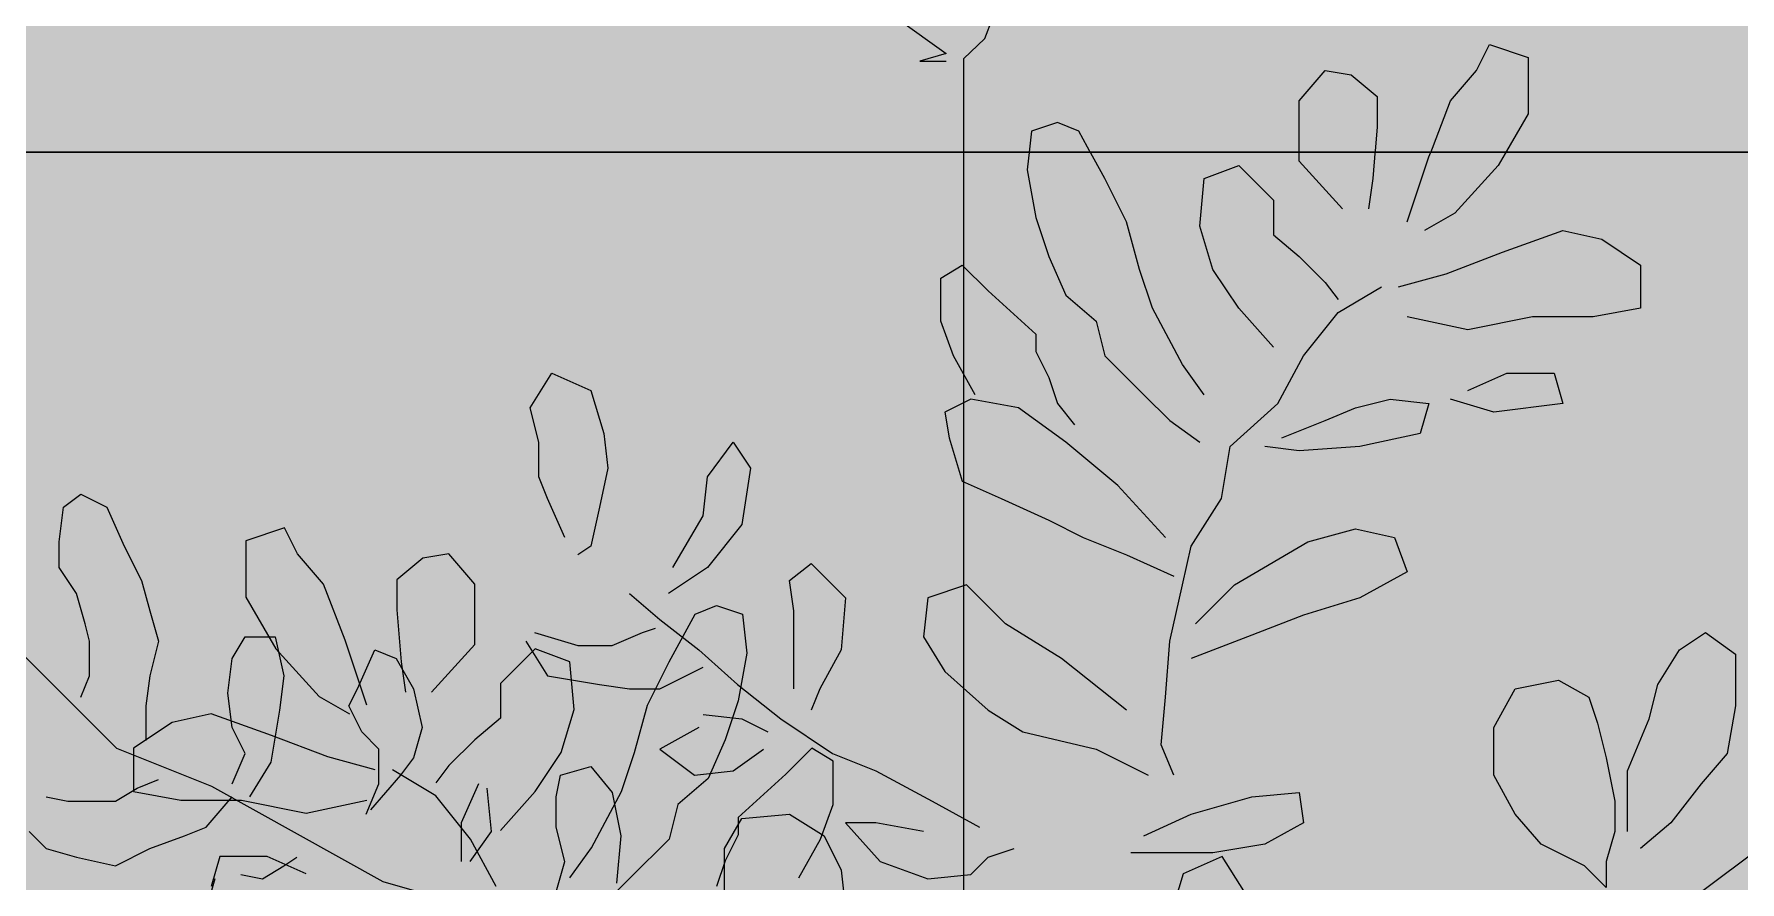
# Model space of a CAD drawing. Header units: centimetres. Extents: x -4381 to 5639, y -3920 to 4826.
# Drawn here: x 56.076 to 56.597, y 7.095 to 7.354 of the extents above; entities that cross this region are included whole.
import ezdxf
from ezdxf.xclip import XClip

# ---------------------------------------------------------------- set-up
doc = ezdxf.new("R2010")
doc.units = ezdxf.units.CM
doc.header["$MEASUREMENT"] = 0
doc.header["$XCLIPFRAME"] = 0
doc.set_wipeout_variables(frame=1)
doc.linetypes.add('Wipeout_Contour', pattern=[100, 0, -100])
for name, color, linetype, lineweight in [('00-TREES_Pen_No__1', 7, 'Continuous', 5), ('0_Pen_No__1', 7, 'Continuous', 5), ('0_Pen_No__15', 214, 'Continuous', 5), ('0_Pen_No__2', 8, 'Continuous', 5), ('Dalles_Pen_No__7', 7, 'Continuous', 5)]:
    doc.layers.add(name, color=color, linetype=linetype, lineweight=lineweight)
for name, color, linetype, lineweight, true_color in [('00-TREES_Pen_No__185', 7, 'Continuous', 5, 0xbce39b), ('Dalles_Pen_No__178', 7, 'Continuous', 5, 0xbda888), ('MURS CLOTURE_Pen_No__184', 7, 'Continuous', 5, 0xc5d295), ('MURS CLOTURE_Pen_No__185', 7, 'Continuous', 5, 0xbce39b), ('Structural - Bearing_Pen_No__102', 7, 'Continuous', 5, 0xcccccc)]:
    doc.layers.add(name, color=color, linetype=linetype, lineweight=lineweight, true_color=true_color)
for name, color, linetype in [('Dalles', 7, 'Continuous'), ('Drawing & Figure', 7, 'Continuous'), ('Structural - Bearing', 7, 'Continuous')]:
    doc.layers.add(name, color=color, linetype=linetype)

# ---------------------------------------------------------------- blocks, each defined once
blk = doc.blocks.new('Drawing_10_10', base_point=(-363.09186, 10.61787))
at = {"color": 254, "linetype": 'Wipeout_Contour', "lineweight": 0, "ltscale": 474.842881}
blk.add_wipeout([(60.66688, 9.61787), (60.66688, 7.31787), (61.66688, 7.31787), (61.66688, 10.31787), (55.8299, 10.31787), (55.8299, 7.31787), (56.66688, 7.31787), (56.66688, 9.61787)], dxfattribs=at).dxf.layer = 'Structural - Bearing'
at = {"layer": 'Structural - Bearing_Pen_No__102', "linetype": 'Continuous', "ltscale": 10}
blk.add_hatch(color=256, dxfattribs=at).paths.add_polyline_path([(60.66688, 9.61787), (60.66688, 7.31787), (61.66688, 7.31787), (61.66688, 10.31787), (55.8299, 10.31787), (55.8299, 7.31787), (56.66688, 7.31787), (56.66688, 9.61787)])
at = {"layer": '0_Pen_No__1', "linetype": 'Continuous', "ltscale": 10}
for p, q in [((56.51633, 7.3428), (56.52028, 7.35072)), ((56.52028, 7.35072), (56.53215, 7.34676)), ((56.46225, 7.33356), (56.47016, 7.3428)), ((56.47016, 7.3428), (56.47808, 7.34148)), ((56.50841, 7.33356), (56.51633, 7.3428)), ((56.53215, 7.34676), (56.53215, 7.3296)), ((56.47808, 7.34148), (56.48599, 7.33488)), ((56.48599, 7.33488), (56.48599, 7.32564)), ((56.38839, 7.32696), (56.38047, 7.32432)), ((56.39498, 7.32432), (56.38839, 7.32696))]:
    blk.add_line(p, q, dxfattribs=at)
at = {"layer": '0_Pen_No__15', "linetype": 'Continuous', "ltscale": 10, "flags": 128}
for points in [[(56.35979, 7.34633), (56.36621, 7.35253), (56.3686, 7.35869)], [(56.33977, 7.35848), (56.35446, 7.34797), (56.34642, 7.34567), (56.35444, 7.34562)]]:
    blk.add_lwpolyline(points, dxfattribs=at)
at = {"color": 254, "linetype": 'Wipeout_Contour', "lineweight": 0, "ltscale": 226.723849}
blk.add_wipeout([(56.66688, 7.31787), (55.8299, 7.31787), (55.8299, 6.28702), (56.2747, 6.28702)], dxfattribs=at).dxf.layer = 'Dalles'
at = {"layer": 'Dalles_Pen_No__178', "linetype": 'Continuous', "ltscale": 10}
blk.add_hatch(color=256, dxfattribs=at).paths.add_polyline_path([(56.66688, 7.31787), (55.8299, 7.31787), (55.8299, 6.28702), (56.2747, 6.28702)])
at = {"layer": '0_Pen_No__1', "linetype": 'Continuous', "ltscale": 10}
for p, q in [((56.22747, 7.23986), (56.23407, 7.25041)), ((56.23407, 7.25041), (56.24594, 7.24514)), ((56.24594, 7.24514), (56.2499, 7.23194)), ((56.23011, 7.2293), (56.22747, 7.23986)), ((56.23011, 7.21874), (56.23011, 7.2293)), ((56.2499, 7.23194), (56.25121, 7.22138)), ((56.23275, 7.21214), (56.23011, 7.21874)), ((56.25121, 7.22138), (56.24858, 7.2095)), ((56.08502, 7.2095), (56.0903, 7.21346)), ((56.0903, 7.21346), (56.09821, 7.2095)), ((56.23803, 7.20026), (56.23275, 7.21214)), ((56.08371, 7.19894), (56.08502, 7.2095)), ((56.09821, 7.2095), (56.10349, 7.19762)), ((56.24858, 7.2095), (56.24594, 7.19762)), ((56.1525, 7.20317), (56.14063, 7.19922)), ((56.15645, 7.19526), (56.1525, 7.20317)), ((56.08371, 7.19102), (56.08371, 7.19894)), ((56.10349, 7.19762), (56.10877, 7.18706)), ((56.14063, 7.19922), (56.14063, 7.18206)), ((56.24594, 7.19762), (56.24198, 7.19498)), ((56.16437, 7.18602), (56.15645, 7.19526)), ((56.1947, 7.19394), (56.18679, 7.18734)), ((56.20262, 7.19526), (56.1947, 7.19394)), ((56.21053, 7.18602), (56.20262, 7.19526)), ((56.08898, 7.1831), (56.08371, 7.19102)), ((56.10877, 7.18706), (56.1114, 7.17782)), ((56.17096, 7.16886), (56.16437, 7.18602)), ((56.18679, 7.18734), (56.18679, 7.1781)), ((56.21053, 7.16754), (56.21053, 7.18602)), ((56.09162, 7.17387), (56.08898, 7.1831)), ((56.14063, 7.18206), (56.14986, 7.16622)), ((56.25781, 7.1831), (56.26704, 7.17519)), ((56.0605, 7.17659), (56.10116, 7.1359)), ((56.1114, 7.17782), (56.11404, 7.16859)), ((56.18679, 7.1781), (56.18811, 7.16226)), ((56.09294, 7.16859), (56.09162, 7.17387)), ((56.22879, 7.17123), (56.24198, 7.16727)), ((56.25253, 7.16727), (56.26177, 7.17123)), ((56.26177, 7.17123), (56.26572, 7.17255)), ((56.09294, 7.15803), (56.09294, 7.16859)), ((56.11404, 7.16859), (56.1114, 7.15803)), ((56.13646, 7.16331), (56.14042, 7.16991)), ((56.14042, 7.16991), (56.14965, 7.16991)), ((56.14965, 7.16991), (56.15229, 7.15803)), ((56.14986, 7.16622), (56.16305, 7.1517)), ((56.17756, 7.14906), (56.17096, 7.16886)), ((56.17471, 7.15407), (56.17999, 7.16595)), ((56.17999, 7.16595), (56.18658, 7.16331)), ((56.19734, 7.15302), (56.21053, 7.16754)), ((56.229, 7.16622), (56.21844, 7.15566)), ((56.22615, 7.16859), (56.23275, 7.15803)), ((56.23955, 7.16226), (56.229, 7.16622)), ((56.24198, 7.16727), (56.25253, 7.16727)), ((56.13515, 7.15275), (56.13646, 7.16331)), ((56.18658, 7.16331), (56.19186, 7.15407)), ((56.18811, 7.16226), (56.18943, 7.15302)), ((56.24087, 7.14774), (56.23955, 7.16226)), ((56.26329, 7.14906), (56.26988, 7.16226)), ((56.0903, 7.15143), (56.09294, 7.15803)), ((56.1114, 7.15803), (56.11009, 7.14879)), ((56.15229, 7.15803), (56.15097, 7.14747)), ((56.21844, 7.15566), (56.21844, 7.1451)), ((56.23275, 7.15803), (56.24858, 7.15539)), ((56.24858, 7.15539), (56.25781, 7.15407)), ((56.13646, 7.14219), (56.13515, 7.15275)), ((56.16305, 7.1517), (56.17228, 7.14642)), ((56.17208, 7.14879), (56.17471, 7.15407)), ((56.19186, 7.15407), (56.1945, 7.14219)), ((56.25781, 7.15407), (56.26704, 7.15407)), ((56.11009, 7.14879), (56.11009, 7.13823)), ((56.13007, 7.14642), (56.1182, 7.14378)), ((56.14854, 7.13982), (56.13007, 7.14642)), ((56.15097, 7.14747), (56.14834, 7.13163)), ((56.17603, 7.14087), (56.17208, 7.14879)), ((56.21844, 7.1451), (56.21053, 7.1385)), ((56.23691, 7.13454), (56.24087, 7.14774)), ((56.25933, 7.13454), (56.26329, 7.14906)), ((56.1182, 7.14378), (56.10633, 7.13586)), ((56.14042, 7.13427), (56.13646, 7.14219)), ((56.16569, 7.13323), (56.14854, 7.13982)), ((56.18131, 7.13559), (56.17603, 7.14087)), ((56.1945, 7.14219), (56.19186, 7.13295)), ((56.10116, 7.1359), (56.1302, 7.12427)), ((56.10633, 7.13586), (56.10633, 7.12267)), ((56.13646, 7.12503), (56.14042, 7.13427)), ((56.18131, 7.12503), (56.18131, 7.13559)), ((56.21053, 7.1385), (56.20262, 7.13059)), ((56.229, 7.12267), (56.23691, 7.13454)), ((56.25538, 7.12267), (56.25933, 7.13454)), ((56.14834, 7.13163), (56.14174, 7.12107)), ((56.18019, 7.12927), (56.16569, 7.13323)), ((56.19866, 7.12135), (56.18547, 7.12927)), ((56.19186, 7.13295), (56.1879, 7.12767)), ((56.20262, 7.13059), (56.19866, 7.12531)), ((56.23671, 7.12767), (56.24594, 7.13031)), ((56.24594, 7.13031), (56.25253, 7.12239)), ((56.10085, 7.11975), (56.10745, 7.12371)), ((56.10745, 7.12371), (56.11404, 7.12635)), ((56.1302, 7.12427), (56.18249, 7.09521)), ((56.17735, 7.11579), (56.18131, 7.12503)), ((56.1879, 7.12767), (56.17867, 7.11711)), ((56.21165, 7.12503), (56.20637, 7.11315)), ((56.21428, 7.12371), (56.2156, 7.11051)), ((56.23539, 7.12107), (56.23671, 7.12767)), ((56.07975, 7.12107), (56.08634, 7.11975)), ((56.08634, 7.11975), (56.09426, 7.11975)), ((56.09426, 7.11975), (56.10085, 7.11975)), ((56.10633, 7.12267), (56.12084, 7.12003)), ((56.12084, 7.12003), (56.13931, 7.12003)), ((56.12855, 7.11183), (56.13646, 7.12107)), ((56.13931, 7.12003), (56.15909, 7.11607)), ((56.15909, 7.11607), (56.17756, 7.12003)), ((56.20921, 7.10815), (56.19866, 7.12135)), ((56.21844, 7.11079), (56.229, 7.12267)), ((56.23539, 7.11183), (56.23539, 7.12107)), ((56.24614, 7.10551), (56.25538, 7.12267)), ((56.25253, 7.12239), (56.25517, 7.10919)), ((56.20637, 7.11315), (56.20637, 7.10128)), ((56.07447, 7.11051), (56.07975, 7.10524)), ((56.1114, 7.10524), (56.12196, 7.10919)), ((56.12196, 7.10919), (56.12855, 7.11183)), ((56.2156, 7.11051), (56.20901, 7.10128)), ((56.21713, 7.09363), (56.20921, 7.10815)), ((56.23803, 7.10128), (56.23539, 7.11183)), ((56.25517, 7.10919), (56.25385, 7.09468)), ((56.26988, 7.10815), (56.25801, 7.09627)), ((56.07975, 7.10524), (56.08898, 7.1026)), ((56.10085, 7.09996), (56.1114, 7.10524)), ((56.13271, 7.10287), (56.13007, 7.09363)), ((56.14722, 7.10287), (56.13271, 7.10287)), ((56.15909, 7.09759), (56.14722, 7.10287)), ((56.23955, 7.09627), (56.24614, 7.10551)), ((56.08898, 7.1026), (56.10085, 7.09996)), ((56.1457, 7.096), (56.15229, 7.09996)), ((56.15229, 7.09996), (56.15625, 7.1026)), ((56.23539, 7.09204), (56.23803, 7.10128)), ((56.13119, 7.096), (56.12855, 7.08676)), ((56.1391, 7.09732), (56.1457, 7.096)), ((56.18249, 7.09521), (56.22315, 7.08358)), ((56.25801, 7.09627), (56.2501, 7.08835))]:
    blk.add_line(p, q, dxfattribs=at)
at = {"color": 254, "linetype": 'Wipeout_Contour', "lineweight": 0, "ltscale": 170.221577}
blk.add_wipeout([(56.2747, 6.28702), (56.66688, 6.28702), (56.66688, 7.31787)], dxfattribs=at).dxf.layer = 'Dalles'
at = {"layer": '00-TREES_Pen_No__185', "linetype": 'Continuous', "lineweight": 0, "ltscale": 10, "true_color": 0x5e714d}
blk.add_hatch(color=77, dxfattribs=at).paths.add_polyline_path([(55.8299, 7.31787), (55.8299, 6.28702), (56.66688, 6.28702), (56.66688, 7.31787)])
at = {"layer": '0_Pen_No__2', "linetype": 'Continuous', "ltscale": 10}
blk.add_hatch(color=256, dxfattribs=at).paths.add_polyline_path([(55.8299, 10.81787), (55.8299, 7.31787), (56.66688, 7.31787), (56.66688, 9.61787), (60.66688, 9.61787), (60.66688, 7.31787), (61.66688, 7.31787), (61.66688, 10.31444), (61.66688, 10.81787)])
at = {"layer": 'Dalles_Pen_No__178', "linetype": 'Continuous', "ltscale": 10}
blk.add_hatch(color=256, dxfattribs=at).paths.add_polyline_path([(56.2747, 6.28702), (56.66688, 6.28702), (56.66688, 7.31787)])
at = {"layer": 'MURS CLOTURE_Pen_No__184', "linetype": 'Continuous', "lineweight": 0, "ltscale": 10, "true_color": 0xd1e29e}
h = blk.add_hatch(color=61, dxfattribs=at)
h.paths.add_polyline_path([(56.7313, 6.72073), (56.72812, 6.73439), (56.7184, 6.75643), (56.69999, 6.79457), (56.67501, 6.81955), (56.60269, 6.85308), (56.55566, 6.86643), (56.5492, 6.85862), (56.51654, 6.85165), (56.46125, 6.85466), (56.49118, 6.87225), (56.50012, 6.88556), (56.47828, 6.89566), (56.4242, 6.89566), (56.35747, 6.85899), (56.37522, 6.882), (56.4173, 6.90567), (56.47828, 6.92733), (56.55799, 6.93789), (56.59585, 6.96051), (56.61782, 7.001), (56.61782, 7.04636), (56.5917, 7.07248), (56.56929, 7.05008), (56.51986, 7.03059), (56.48327, 7.01064), (56.42716, 6.98785), (56.42128, 6.9957), (56.44663, 7.02104), (56.43833, 7.03782), (56.44265, 7.06411), (56.44265, 7.09656), (56.43335, 7.10048), (56.38771, 7.08712), (56.37081, 7.05603), (56.34902, 7.03424), (56.33637, 6.97961), (56.30997, 6.97602), (56.30997, 7.00396), (56.31934, 7.02138), (56.31557, 7.03704), (56.30501, 7.03111), (56.2674, 7.0227), (56.2674, 7.03716), (56.29962, 7.05162), (56.32, 7.072), (56.31869, 7.09099), (56.32854, 7.12394), (56.3029, 7.13972), (56.29896, 7.15813), (56.29633, 7.17588), (56.28778, 7.19034), (56.26988, 7.16226), (56.25228, 7.15341), (56.24045, 7.17259), (56.20725, 7.18985), (56.16287, 7.20283), (56.13086, 7.19474), (56.1129, 7.14761), (56.1129, 7.11524), (56.14407, 7.09188), (56.1701, 7.07858), (56.23306, 7.07187), (56.20889, 7.05754), (56.18151, 7.05272), (56.17756, 7.04216), (56.20144, 7.03135), (56.23094, 7.0206), (56.24702, 7.0056), (56.23913, 6.97602), (56.20692, 6.97602), (56.21316, 6.95794), (56.23256, 6.93854), (56.22372, 6.90886), (56.21869, 6.87944), (56.18128, 6.91685), (56.16746, 6.93493), (56.15695, 6.94972), (56.15235, 6.96813), (56.15118, 6.98013), (56.14829, 6.99984), (56.1346, 7.01612), (56.0991, 7.02533), (56.07305, 7.02043), (56.07986, 7.04823), (56.06195, 7.07496), (56.03138, 7.10553), (55.98339, 7.12), (55.95577, 7.13222), (55.89069, 7.16608), (55.87162, 7.13223), (55.86496, 7.09627), (55.91304, 7.08318), (55.89595, 7.05386), (55.90187, 7.01744), (55.94282, 6.9609), (55.96662, 6.9564), (56.01848, 6.96915), (56.04083, 6.97375), (56.03115, 6.94185), (56.02679, 6.93307), (56.05464, 6.93307), (56.07042, 6.93168), (56.08291, 6.9159), (56.0908, 6.90538), (56.08055, 6.90637), (56.09121, 6.90107), (56.06425, 6.90107), (55.99982, 6.90107), (55.93211, 6.88135), (55.92093, 6.83598), (55.91304, 6.78536), (55.94853, 6.77015), (55.97971, 6.76632), (56.00131, 6.76632), (56.03327, 6.77576), (56.13722, 6.76612), (56.11318, 6.74907), (56.06766, 6.73323), (56.06766, 6.70326), (56.19186, 6.70326), (56.20225, 6.69612), (56.24975, 6.69414), (56.3398, 6.70326), (56.38767, 6.70326), (56.39626, 6.70326), (56.42518, 6.73429), (56.42441, 6.73719), (56.44694, 6.76418), (56.4734, 6.74659), (56.51397, 6.77579), (56.54762, 6.75896), (56.56584, 6.71609), (56.63371, 6.70849), (56.69408, 6.71295)])
h.paths.add_polyline_path([(56.41215, 6.74243), (56.40454, 6.71785), (56.37654, 6.72709), (56.35572, 6.74791), (56.35572, 6.78571), (56.36558, 6.79284), (56.37106, 6.78845), (56.38256, 6.76216)], flags=0)
h.paths.add_polyline_path([(56.21147, 6.83722), (56.19306, 6.80593), (56.18045, 6.78763), (56.15471, 6.78763), (56.16154, 6.80955), (56.17492, 6.81647)], flags=0)
at = {"layer": 'MURS CLOTURE_Pen_No__185', "linetype": 'Continuous', "lineweight": 0, "ltscale": 10, "true_color": 0xc7e4ae}
h = blk.add_hatch(color=9, dxfattribs=at)
h.paths.add_polyline_path([(55.94148, 6.86828), (55.9787, 6.86049), (56.03906, 6.85604), (56.10694, 6.86363), (56.12516, 6.90651), (56.15881, 6.92333), (56.19938, 6.89414), (56.22584, 6.91172), (56.24837, 6.88474), (56.2476, 6.88184), (56.27652, 6.8508), (56.28511, 6.8508), (56.33298, 6.8508), (56.42303, 6.84169), (56.47053, 6.84367), (56.48092, 6.8508), (56.60512, 6.8508), (56.60512, 6.88078), (56.5596, 6.89661), (56.53556, 6.91367), (56.63951, 6.92331), (56.67147, 6.91386), (56.69307, 6.91386), (56.72425, 6.9177), (56.75974, 6.93291), (56.75185, 6.98353), (56.74067, 7.02889), (56.67296, 7.04862), (56.60853, 7.04862), (56.58157, 7.04862), (56.59223, 7.05391), (56.58198, 7.05293), (56.58987, 7.06345), (56.60236, 7.07922), (56.61814, 7.08062), (56.64599, 7.08062), (56.64163, 7.0894), (56.63195, 7.1213), (56.6543, 7.1167), (56.70616, 7.10394), (56.72996, 7.10845), (56.77091, 7.16498), (56.77683, 7.2014), (56.75974, 7.23073), (56.80782, 7.24382), (56.80116, 7.27978), (56.78209, 7.31363), (56.717, 7.27977), (56.68939, 7.26754), (56.6414, 7.25308), (56.61083, 7.22251), (56.59292, 7.19577), (56.59973, 7.16798), (56.57368, 7.17287), (56.53818, 7.16367), (56.52449, 7.14739), (56.5216, 7.12767), (56.52043, 7.11567), (56.51583, 7.09727), (56.50532, 7.08247), (56.4915, 7.06439), (56.45409, 7.02698), (56.44906, 7.0564), (56.44022, 7.08609), (56.45962, 7.10548), (56.46586, 7.12356), (56.43365, 7.12356), (56.42576, 7.15315), (56.44184, 7.16814), (56.47134, 7.1789), (56.49522, 7.1897), (56.49127, 7.20026), (56.46389, 7.20509), (56.43972, 7.21941), (56.50268, 7.22612), (56.52871, 7.23943), (56.55988, 7.26279), (56.55988, 7.29515), (56.54192, 7.34228), (56.50991, 7.35038), (56.46553, 7.33739), (56.43233, 7.32014), (56.4205, 7.30095), (56.4029, 7.30981), (56.385, 7.33789), (56.37645, 7.32342), (56.37382, 7.30567), (56.36988, 7.28727), (56.34424, 7.27149), (56.35409, 7.23854), (56.35278, 7.21955), (56.37316, 7.19917), (56.40538, 7.18471), (56.40538, 7.17024), (56.36777, 7.17866), (56.35721, 7.18458), (56.35344, 7.16893), (56.36281, 7.1515), (56.36281, 7.12356), (56.33641, 7.12715), (56.32376, 7.18178), (56.30197, 7.20358), (56.28507, 7.23467), (56.23943, 7.24803), (56.23013, 7.24411), (56.23013, 7.21166), (56.23444, 7.18536), (56.22615, 7.16859), (56.2515, 7.14324), (56.24562, 7.1354), (56.18951, 7.15818), (56.15292, 7.17813), (56.10349, 7.19762), (56.08108, 7.22003), (56.05496, 7.19391), (56.05496, 7.14855), (56.07693, 7.10806), (56.11479, 7.08543), (56.1945, 7.07488), (56.25548, 7.05322), (56.29756, 7.02955), (56.31531, 7.00654), (56.24858, 7.0432), (56.1945, 7.0432), (56.17266, 7.0331), (56.1816, 7.0198), (56.21153, 7.00221), (56.15624, 6.99919), (56.12358, 7.00617), (56.11747, 7.01341), (56.07009, 7.00062), (55.99777, 6.96709), (55.97278, 6.94211), (55.95438, 6.90398), (55.94465, 6.88194)])
h.paths.add_polyline_path([(56.26063, 6.88998), (56.29021, 6.9097), (56.30172, 6.936), (56.3072, 6.94038), (56.31706, 6.93326), (56.31706, 6.89546), (56.29624, 6.87464), (56.26824, 6.8654)], flags=0)
h.paths.add_polyline_path([(56.46131, 6.98477), (56.49786, 6.96402), (56.51124, 6.95709), (56.51807, 6.93517), (56.49233, 6.93517), (56.47972, 6.95347)], flags=0)
at = {"layer": '00-TREES_Pen_No__1', "linetype": 'Continuous', "ltscale": 10}
blk.add_line((55.8299, 7.31787), (56.66688, 7.31787), dxfattribs=at)
at = {"layer": '0_Pen_No__1', "linetype": 'Continuous', "ltscale": 10}
for p, q in [((56.35979, 7.34633), (56.35979, 6.7426)), ((56.46225, 7.31509), (56.46225, 7.33356)), ((56.50182, 7.31641), (56.50841, 7.33356)), ((56.53215, 7.3296), (56.52292, 7.31377)), ((56.38047, 7.32432), (56.37915, 7.31245)), ((56.4029, 7.30981), (56.39498, 7.32432)), ((56.48599, 7.32564), (56.48467, 7.30981)), ((56.66688, 7.31787), (55.8299, 7.31787)), ((56.49522, 7.29661), (56.50182, 7.31641)), ((56.37915, 7.31245), (56.38179, 7.29793)), ((56.43323, 7.30981), (56.44378, 7.31377)), ((56.44378, 7.31377), (56.45434, 7.30321)), ((56.47544, 7.30057), (56.46225, 7.31509)), ((56.52292, 7.31377), (56.50973, 7.29925)), ((56.40949, 7.29661), (56.4029, 7.30981)), ((56.43191, 7.29529), (56.43323, 7.30981)), ((56.48467, 7.30981), (56.48335, 7.30057)), ((56.45434, 7.30321), (56.45434, 7.29265)), ((56.38179, 7.29793), (56.38575, 7.28605)), ((56.41345, 7.28209), (56.40949, 7.29661)), ((56.50973, 7.29925), (56.5005, 7.29397)), ((56.43587, 7.28209), (56.43191, 7.29529)), ((56.45434, 7.29265), (56.46225, 7.28605)), ((56.52424, 7.28737), (56.54271, 7.29397)), ((56.54271, 7.29397), (56.55458, 7.29133)), ((56.55458, 7.29133), (56.56645, 7.28341)), ((56.38575, 7.28605), (56.39102, 7.27417)), ((56.46225, 7.28605), (56.47016, 7.27813)), ((56.50709, 7.28077), (56.52424, 7.28737)), ((56.35278, 7.27945), (56.35937, 7.28341)), ((56.35937, 7.28341), (56.36728, 7.27549)), ((56.4174, 7.27021), (56.41345, 7.28209)), ((56.44378, 7.27021), (56.43587, 7.28209)), ((56.49258, 7.27681), (56.50709, 7.28077)), ((56.56645, 7.28341), (56.56645, 7.27021)), ((56.35278, 7.26625), (56.35278, 7.27945)), ((56.36728, 7.27549), (56.38179, 7.26229)), ((56.47016, 7.27813), (56.47412, 7.27285)), ((56.47412, 7.26889), (56.48731, 7.27681)), ((56.39102, 7.27417), (56.40026, 7.26625)), ((56.42664, 7.25305), (56.4174, 7.27021)), ((56.45434, 7.25833), (56.44378, 7.27021)), ((56.56645, 7.27021), (56.55194, 7.26757)), ((56.35673, 7.25569), (56.35278, 7.26625)), ((56.40026, 7.26625), (56.4029, 7.25569)), ((56.46357, 7.25569), (56.47412, 7.26889)), ((56.51369, 7.26361), (56.49522, 7.26757)), ((56.53347, 7.26757), (56.51369, 7.26361)), ((56.55194, 7.26757), (56.53347, 7.26757)), ((56.38179, 7.26229), (56.38179, 7.25701)), ((56.36333, 7.24382), (56.35673, 7.25569)), ((56.38179, 7.25701), (56.38575, 7.24909)), ((56.4029, 7.25569), (56.41477, 7.24382)), ((56.45565, 7.24118), (56.46357, 7.25569)), ((56.38575, 7.24909), (56.38839, 7.24118)), ((56.43323, 7.24382), (56.42664, 7.25305)), ((56.51369, 7.24514), (56.52556, 7.25041)), ((56.52556, 7.25041), (56.54007, 7.25041)), ((56.54007, 7.25041), (56.54271, 7.24118)), ((56.41477, 7.24382), (56.42268, 7.2359)), ((56.36201, 7.2425), (56.35409, 7.23854)), ((56.35409, 7.23854), (56.35541, 7.23062)), ((56.37652, 7.23986), (56.36201, 7.2425)), ((56.39102, 7.2293), (56.37652, 7.23986)), ((56.38839, 7.24118), (56.39366, 7.23458)), ((56.44115, 7.22798), (56.45565, 7.24118)), ((56.47016, 7.2359), (56.47939, 7.23986)), ((56.47939, 7.23986), (56.48995, 7.2425)), ((56.48995, 7.2425), (56.50182, 7.24118)), ((56.50182, 7.24118), (56.49918, 7.23194)), ((56.5216, 7.23854), (56.50841, 7.2425)), ((56.54271, 7.24118), (56.5216, 7.23854)), ((56.42268, 7.2359), (56.43191, 7.2293)), ((56.45697, 7.23062), (56.47016, 7.2359)), ((56.28155, 7.21874), (56.28946, 7.2293)), ((56.28946, 7.2293), (56.29474, 7.22138)), ((56.35541, 7.23062), (56.35937, 7.21742)), ((56.40685, 7.2161), (56.39102, 7.2293)), ((56.43851, 7.21214), (56.44115, 7.22798)), ((56.46225, 7.22666), (56.4517, 7.22798)), ((56.48071, 7.22798), (56.46225, 7.22666)), ((56.49918, 7.23194), (56.48071, 7.22798)), ((56.28023, 7.20686), (56.28155, 7.21874)), ((56.29474, 7.22138), (56.2921, 7.20422)), ((56.35937, 7.21742), (56.37124, 7.21214)), ((56.37124, 7.21214), (56.38575, 7.20554)), ((56.42136, 7.20026), (56.40685, 7.2161)), ((56.42927, 7.19762), (56.43851, 7.21214)), ((56.271, 7.19102), (56.28023, 7.20686)), ((56.2921, 7.20422), (56.28155, 7.19102)), ((56.38575, 7.20554), (56.3963, 7.20026)), ((56.46489, 7.19894), (56.47939, 7.2029)), ((56.47939, 7.2029), (56.49127, 7.20026)), ((56.3963, 7.20026), (56.40949, 7.19498)), ((56.42664, 7.18574), (56.42927, 7.19762)), ((56.44246, 7.18574), (56.46489, 7.19894)), ((56.49127, 7.20026), (56.49522, 7.1897)), ((56.30661, 7.18706), (56.31321, 7.19234)), ((56.31321, 7.19234), (56.32376, 7.18178)), ((56.40949, 7.19498), (56.424, 7.18838)), ((56.28155, 7.19102), (56.26968, 7.1831)), ((56.30793, 7.17782), (56.30661, 7.18706)), ((56.49522, 7.1897), (56.48071, 7.18178)), ((56.32376, 7.18178), (56.32244, 7.16595)), ((56.34882, 7.18178), (56.3475, 7.16991)), ((56.36069, 7.18574), (56.34882, 7.18178)), ((56.37256, 7.17387), (56.36069, 7.18574)), ((56.42268, 7.16859), (56.42664, 7.18574)), ((56.43059, 7.17387), (56.44246, 7.18574)), ((56.48071, 7.18178), (56.46357, 7.17651)), ((56.26988, 7.16226), (56.2778, 7.17678)), ((56.2778, 7.17678), (56.28439, 7.17942)), ((56.28439, 7.17942), (56.29231, 7.17678)), ((56.29231, 7.17678), (56.29363, 7.1649)), ((56.30793, 7.16727), (56.30793, 7.17782)), ((56.46357, 7.17651), (56.44642, 7.16991)), ((56.26704, 7.17519), (56.27891, 7.16595)), ((56.38971, 7.16331), (56.37256, 7.17387)), ((56.57832, 7.16595), (56.58623, 7.17123)), ((56.58623, 7.17123), (56.59546, 7.16463)), ((56.27891, 7.16595), (56.29078, 7.15539)), ((56.30793, 7.15407), (56.30793, 7.16727)), ((56.32244, 7.16595), (56.31584, 7.15407)), ((56.3475, 7.16991), (56.35409, 7.15935)), ((56.42136, 7.15143), (56.42268, 7.16859)), ((56.44642, 7.16991), (56.42927, 7.16331)), ((56.57172, 7.15539), (56.57832, 7.16595)), ((56.26704, 7.15407), (56.28023, 7.16067)), ((56.29363, 7.1649), (56.29099, 7.15038)), ((56.40949, 7.14747), (56.38971, 7.16331)), ((56.59546, 7.16463), (56.59546, 7.14879)), ((56.29078, 7.15539), (56.30397, 7.14483)), ((56.35409, 7.15935), (56.36728, 7.14747)), ((56.5282, 7.15407), (56.54139, 7.15671)), ((56.54139, 7.15671), (56.55062, 7.15143)), ((56.56908, 7.14483), (56.57172, 7.15539)), ((56.29099, 7.15038), (56.28703, 7.1385)), ((56.31584, 7.15407), (56.31321, 7.14747)), ((56.42004, 7.13691), (56.42136, 7.15143)), ((56.5216, 7.14219), (56.5282, 7.15407)), ((56.55062, 7.15143), (56.55326, 7.14351)), ((56.28023, 7.14615), (56.2921, 7.14483)), ((56.2921, 7.14483), (56.30002, 7.14087)), ((56.30397, 7.14483), (56.3198, 7.13427)), ((56.36728, 7.14747), (56.37783, 7.14087)), ((56.56249, 7.12899), (56.56908, 7.14483)), ((56.59546, 7.14879), (56.59283, 7.13427)), ((56.27891, 7.14219), (56.26704, 7.13559)), ((56.37783, 7.14087), (56.40026, 7.13559)), ((56.5216, 7.12767), (56.5216, 7.14219)), ((56.55326, 7.14351), (56.5559, 7.13295)), ((56.26704, 7.13559), (56.27759, 7.12767)), ((56.28703, 7.1385), (56.28175, 7.12663)), ((56.28946, 7.12899), (56.2987, 7.13559)), ((56.31341, 7.13586), (56.3055, 7.12795)), ((56.32, 7.13191), (56.31341, 7.13586)), ((56.3198, 7.13427), (56.33299, 7.12899)), ((56.40026, 7.13559), (56.41608, 7.12767)), ((56.424, 7.12767), (56.42004, 7.13691)), ((56.59283, 7.13427), (56.58491, 7.12503)), ((56.27759, 7.12767), (56.28946, 7.12899)), ((56.32, 7.11871), (56.32, 7.13191)), ((56.33299, 7.12899), (56.35014, 7.11975)), ((56.5559, 7.13295), (56.55721, 7.12635)), ((56.56249, 7.11843), (56.56249, 7.12899)), ((56.28175, 7.12663), (56.27252, 7.11871)), ((56.3055, 7.12795), (56.29099, 7.11475)), ((56.5282, 7.11579), (56.5216, 7.12767)), ((56.55721, 7.12635), (56.55853, 7.11975)), ((56.58491, 7.12503), (56.57568, 7.11315)), ((56.27252, 7.11871), (56.26988, 7.10815)), ((56.31605, 7.10815), (56.32, 7.11871)), ((56.35014, 7.11975), (56.36465, 7.11183)), ((56.42927, 7.11579), (56.44774, 7.12107)), ((56.44774, 7.12107), (56.46225, 7.12239)), ((56.46225, 7.12239), (56.46357, 7.11315)), ((56.55853, 7.11975), (56.55853, 7.11051)), ((56.56249, 7.11051), (56.56249, 7.11843)), ((56.28683, 7.10524), (56.2921, 7.11447)), ((56.29099, 7.11475), (56.29099, 7.10947)), ((56.2921, 7.11447), (56.30661, 7.11579)), ((56.30661, 7.11579), (56.31716, 7.10919)), ((56.33299, 7.11315), (56.32376, 7.11315)), ((56.32376, 7.11315), (56.33431, 7.10128)), ((56.3475, 7.11051), (56.33299, 7.11315)), ((56.41477, 7.10919), (56.42927, 7.11579)), ((56.46357, 7.11315), (56.4517, 7.10656)), ((56.53611, 7.10656), (56.5282, 7.11579)), ((56.57568, 7.11315), (56.56645, 7.10524)), ((56.29099, 7.10947), (56.28703, 7.10155)), ((56.30945, 7.09627), (56.31605, 7.10815)), ((56.31716, 7.10919), (56.32244, 7.09864)), ((56.55853, 7.11051), (56.5559, 7.10128)), ((56.58911, 7.09521), (56.61235, 7.11265)), ((56.28683, 7.0894), (56.28683, 7.10524)), ((56.36728, 7.1026), (56.3752, 7.10524)), ((56.42268, 7.10392), (56.41081, 7.10392)), ((56.43587, 7.10392), (56.42268, 7.10392)), ((56.43871, 7.10287), (56.42684, 7.09759)), ((56.4517, 7.10656), (56.43587, 7.10392)), ((56.44531, 7.09231), (56.43871, 7.10287)), ((56.5493, 7.09996), (56.53611, 7.10656)), ((56.28703, 7.10155), (56.28439, 7.09363)), ((56.32244, 7.09864), (56.32376, 7.08676)), ((56.33431, 7.10128), (56.34882, 7.096)), ((56.36201, 7.09732), (56.36728, 7.1026)), ((56.42684, 7.09759), (56.42288, 7.08439)), ((56.5559, 7.09336), (56.5493, 7.09996)), ((56.5559, 7.10128), (56.5559, 7.09336)), ((56.34882, 7.096), (56.36201, 7.09732)), ((56.56587, 7.07777), (56.58911, 7.09521))]:
    blk.add_line(p, q, dxfattribs=at)
at = {"layer": 'Dalles_Pen_No__7', "linetype": 'Continuous', "ltscale": 10}
blk.add_line((55.8299, 7.31787), (56.66688, 7.31787), dxfattribs=at)

msp = doc.modelspace()

# ---------------------------------------------------------------- block references
at = {"layer": 'Drawing & Figure', "color": 151, "linetype": 'Continuous', "lineweight": 5, "ltscale": 10, "true_color": 0x80c2ff}
ref = msp.add_blockref('Drawing_10_10', (-363.09186, 10.61787), dxfattribs=at)
XClip(ref).set_block_clipping_path([(51.7463984619, 0.9963282177), (100.4426918859, 21.3288080632)])

doc.saveas('drawing.dxf')
